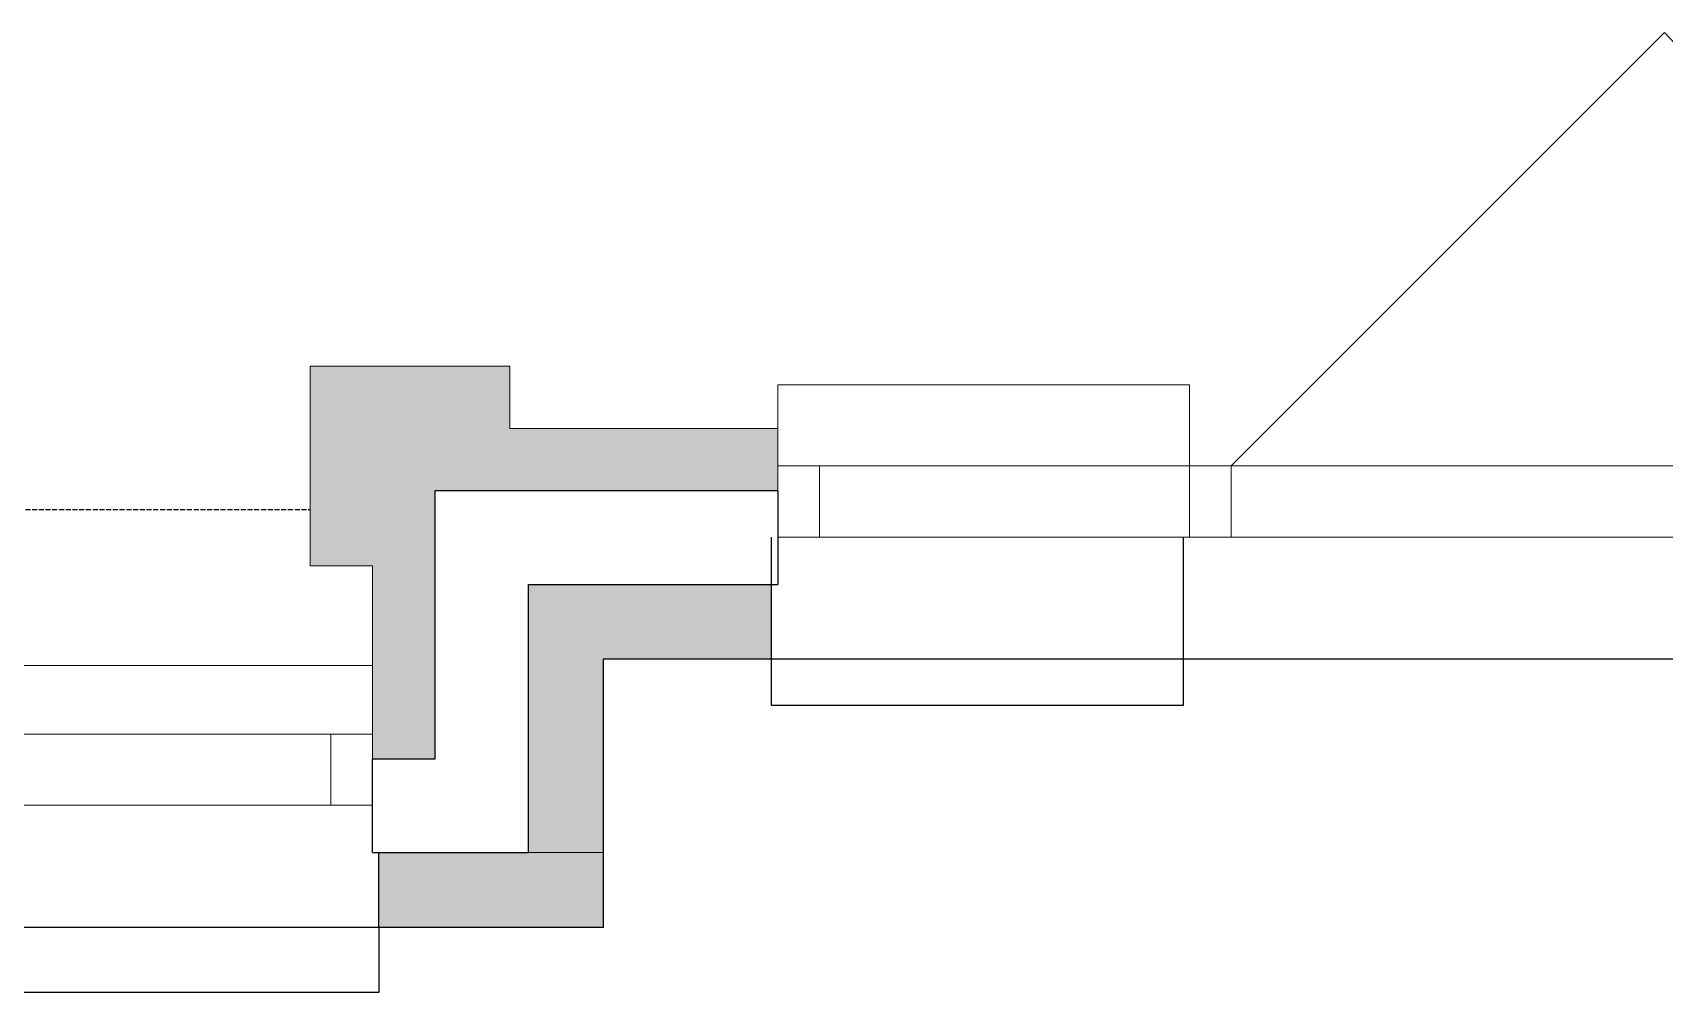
# Model space of a CAD drawing. Header units: millimetres. Extents: x 0 to 59350, y 0 to 29700.
# Drawn here: x 26768 to 27422, y 21295 to 21680 of the extents above; entities that cross this region are included whole.
import ezdxf

# ---------------------------------------------------------------- set-up
doc = ezdxf.new("R2010")
doc.units = ezdxf.units.MM
doc.linetypes.add('PUNKT2_S9', pattern=[1, 0, -1])
doc.linetypes.add('VERDECKT2_S2', pattern=[2.7, 2, -0.7])
doc.layers.add('Standard', color=7, linetype='Continuous', lineweight=25)

msp = doc.modelspace()

# ---------------------------------------------------------------- hatches: boundary and pattern name
at = {"layer": 'Standard', "linetype": 'PUNKT2_S9', "lineweight": 18}
for color, points in [(59, [(26879.1, 21521.22), (26959.1, 21521.22), (26959.1, 21546.22), (26879.1, 21546.22)]), (59, [(26879.1, 21521.22), (26879.1, 21466.22), (26904.1, 21466.22), (26904.1, 21521.22)]), (59, [(26904.1, 21521.22), (26904.1, 21413.72), (26929.1, 21413.72), (26929.1, 21521.22)]), (9, [(26966.6, 21458.72), (26966.6, 21351.22), (26996.6, 21351.22), (26996.6, 21458.72)]), (59, [(26929.1, 21413.72), (26904.1, 21413.72), (26904.1, 21388.72), (26929.1, 21388.72)]), (9, [(26996.6, 21351.22), (26906.6, 21351.22), (26906.6, 21321.22), (26996.6, 21321.22)])]:
    msp.add_hatch(color=color, dxfattribs=at).paths.add_polyline_path(points)
h = msp.add_hatch(color=59, dxfattribs=at)
h.paths.add_polyline_path([(28205.6, 21521.22), (27921.6, 21521.22), (27921.6, 21496.22), (28205.6, 21496.22)])
h.paths.add_polyline_path([(28654.1, 21521.22), (28464.1, 21521.22), (28464.1, 21496.22), (28629.1, 21496.22)])
h.paths.add_polyline_path([(27066.6, 21521.22), (26929.1, 21521.22), (26929.1, 21496.22), (27066.6, 21496.22)])
h = msp.add_hatch(color=9, dxfattribs=at)
h.paths.add_polyline_path([(28203.1, 21458.72), (27924.1, 21458.72), (27924.1, 21428.72), (28203.1, 21428.72)])
h.paths.add_polyline_path([(28591.6, 21458.72), (28466.6, 21458.72), (28466.6, 21428.72), (28561.6, 21428.72)])
h.paths.add_polyline_path([(27064.1, 21428.72), (27064.1, 21458.72), (26996.6, 21458.72), (26996.6, 21428.72)])

# ---------------------------------------------------------------- linework, layer by layer
at = {"layer": 'Standard', "color": 5, "linetype": 'Continuous', "lineweight": -3}
msp.add_line((27248.35, 21506.22), (27422.04, 21679.9), dxfattribs=at)
at = {"layer": 'Standard', "color": 36, "linetype": 'Continuous', "lineweight": 18}
for p, q in [((26959.1, 21546.22), (26879.1, 21546.22)), ((26879.1, 21546.22), (26879.1, 21521.22)), ((26959.1, 21521.22), (26959.1, 21546.22)), ((26879.1, 21521.22), (26879.1, 21466.22)), ((27066.6, 21521.22), (26959.1, 21521.22)), ((27066.6, 21521.22), (27066.6, 21506.22)), ((27066.6, 21506.22), (27066.6, 21496.22)), ((26929.1, 21496.22), (26937.85, 21496.22)), ((26929.1, 21413.72), (26929.1, 21496.22)), ((26937.85, 21496.22), (27066.6, 21496.22)), ((26879.1, 21466.22), (26904.1, 21466.22)), ((26904.1, 21466.22), (26904.1, 21413.72)), ((26904.1, 21398.72), (26904.1, 21413.72)), ((26929.1, 21388.72), (26929.1, 21413.72)), ((26904.1, 21388.72), (26904.1, 21398.72)), ((26904.1, 21388.72), (26929.1, 21388.72))]:
    msp.add_line(p, q, dxfattribs=at)
at = {"layer": 'Standard', "color": 59, "linetype": 'Continuous', "lineweight": 18}
for p, q in [((27231.6, 21538.72), (27066.6, 21538.72)), ((27066.6, 21538.72), (27066.6, 21506.22)), ((27066.6, 21538.72), (27231.6, 21538.72)), ((27066.6, 21506.22), (27066.6, 21538.72)), ((27231.6, 21506.22), (27231.6, 21538.72)), ((27231.6, 21538.72), (27231.6, 21506.22)), ((27066.6, 21506.22), (27231.6, 21506.22)), ((27231.6, 21506.22), (27066.6, 21506.22)), ((26904.11, 21426.21), (26141.61, 21426.22)), ((26141.61, 21426.22), (26904.11, 21426.21)), ((26904.11, 21398.71), (26904.11, 21426.21)), ((26904.11, 21426.21), (26904.11, 21398.71)), ((26169.1, 21398.72), (26904.11, 21398.71)), ((26904.11, 21398.71), (26169.1, 21398.72))]:
    msp.add_line(p, q, dxfattribs=at)
at = {"layer": 'Standard', "color": 2, "linetype": 'Continuous', "lineweight": 18}
for p, q in [((27066.6, 21506.22), (27083.35, 21506.22)), ((27066.6, 21477.72), (27066.6, 21506.22)), ((27248.35, 21506.22), (27066.6, 21506.22)), ((27083.35, 21506.22), (27083.35, 21477.72)), ((27231.6, 21506.22), (27248.35, 21506.22)), ((27231.6, 21477.72), (27231.6, 21506.22)), ((27756.6, 21506.22), (27231.6, 21506.22)), ((27248.35, 21506.22), (27231.6, 21506.22)), ((27231.6, 21506.22), (27231.6, 21477.72)), ((27248.35, 21506.22), (27248.35, 21477.72)), ((27248.35, 21477.72), (27248.35, 21506.22)), ((27083.35, 21477.72), (27066.6, 21477.72)), ((27248.35, 21477.72), (27066.6, 21477.72)), ((27248.35, 21477.72), (27231.6, 21477.72)), ((27756.6, 21477.72), (27231.6, 21477.72)), ((27231.6, 21477.72), (27248.35, 21477.72)), ((26202.6, 21398.72), (26904.1, 21398.72)), ((26887.35, 21370.22), (26887.35, 21398.72)), ((26887.35, 21398.72), (26904.1, 21398.72)), ((26904.1, 21398.72), (26904.1, 21370.22)), ((26202.6, 21370.22), (26904.1, 21370.22)), ((26904.1, 21370.22), (26887.35, 21370.22))]:
    msp.add_line(p, q, dxfattribs=at)
at = {"layer": 'Standard', "color": 7, "linetype": 'Continuous', "lineweight": -3}
for p, q in [((26929.1, 21496.22), (26929.1, 21413.72)), ((26937.85, 21496.22), (26929.1, 21496.22)), ((27066.6, 21496.22), (26937.85, 21496.22)), ((27066.6, 21496.22), (27066.6, 21487.47)), ((28561.6, 21428.72), (26996.6, 21428.72)), ((26996.6, 21428.72), (26996.6, 21321.22)), ((26929.1, 21413.72), (26929.1, 21388.72)), ((26929.1, 21388.72), (26904.1, 21388.72)), ((26904.1, 21376.22), (26904.1, 21388.72)), ((26996.6, 21321.22), (26246.6, 21321.22)), ((26906.6, 21321.22), (26906.6, 21295.22)), ((26906.6, 21295.22), (26272.6, 21295.22))]:
    msp.add_line(p, q, dxfattribs=at)
at = {"layer": 'Standard', "color": 7, "linetype": 'VERDECKT2_S2', "lineweight": -3}
msp.add_line((26079.1, 21488.72), (26879.1, 21488.72), dxfattribs=at)
at = {"layer": 'Standard', "color": 51, "linetype": 'Continuous', "lineweight": -3}
for p, q in [((27066.6, 21487.47), (27066.6, 21477.72)), ((27064.1, 21428.72), (27064.1, 21477.72)), ((27066.6, 21477.72), (27066.6, 21458.72)), ((27229.1, 21477.72), (27229.1, 21428.72)), ((26966.6, 21458.72), (27064.1, 21458.72)), ((26966.6, 21376.22), (26966.6, 21458.72)), ((27064.1, 21458.72), (27066.6, 21458.72)), ((27064.1, 21410.22), (27064.1, 21428.72)), ((27229.1, 21428.72), (27229.1, 21410.22)), ((27229.1, 21410.22), (27064.1, 21410.22)), ((26904.1, 21370.22), (26904.1, 21376.22)), ((26966.6, 21351.22), (26966.6, 21376.22)), ((26904.1, 21352.73), (26904.1, 21370.22)), ((26904.1, 21351.22), (26904.1, 21352.73)), ((26904.1, 21351.22), (26906.6, 21351.22)), ((26906.6, 21321.22), (26906.6, 21351.22)), ((26906.6, 21351.22), (26966.6, 21351.22))]:
    msp.add_line(p, q, dxfattribs=at)
at = {"layer": 'Standard', "color": 253, "linetype": 'Continuous', "lineweight": 18}
for p, q in [((26966.6, 21458.72), (26966.6, 21351.22)), ((26996.6, 21458.72), (26966.6, 21458.72)), ((27064.1, 21458.72), (26996.6, 21458.72)), ((27064.1, 21458.72), (27064.1, 21428.72)), ((26996.6, 21351.22), (26996.6, 21428.72)), ((26996.6, 21428.72), (27064.1, 21428.72)), ((26966.6, 21351.22), (26906.6, 21351.22)), ((26996.6, 21351.22), (26966.6, 21351.22)), ((26966.6, 21351.22), (26996.6, 21351.22)), ((26996.6, 21321.22), (26996.6, 21351.22)), ((26906.6, 21321.22), (26996.6, 21321.22))]:
    msp.add_line(p, q, dxfattribs=at)
at = {"layer": 'Standard', "color": 5, "linetype": 'Continuous', "lineweight": -3}
msp.add_arc((27248.35, 21506.22), 245.62, 0, 45, dxfattribs=at)

doc.saveas('drawing.dxf')
